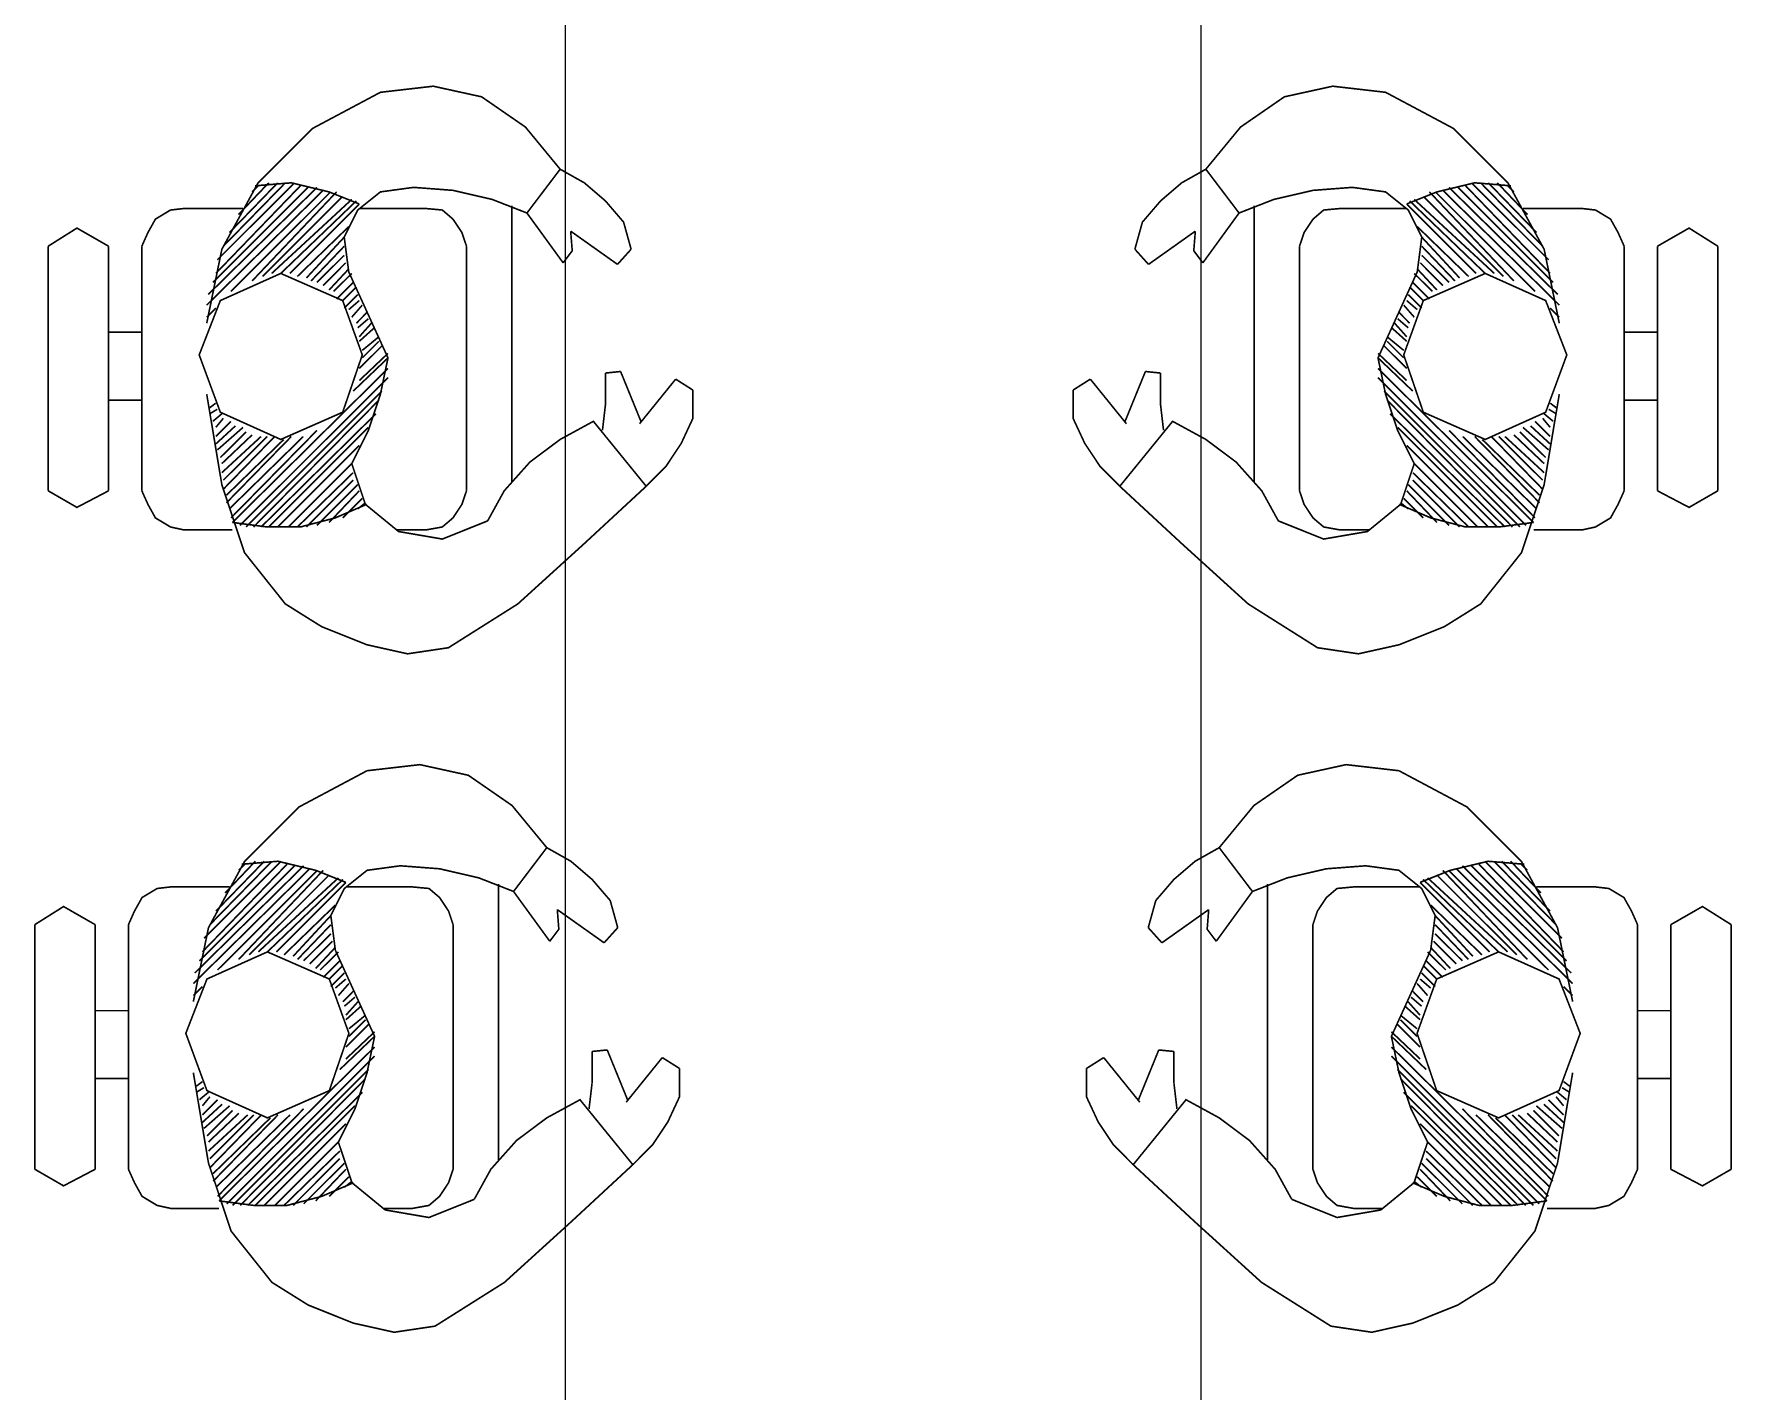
# Model space of a CAD drawing. Header units: millimetres. Extents: x -5691 to 68617, y -23008 to 84113.
# Drawn here: x 18388 to 20017, y 40049 to 41351 of the extents above; entities that cross this region are included whole.
import ezdxf

# ---------------------------------------------------------------- set-up
doc = ezdxf.new("R2010")
doc.units = ezdxf.units.MM
doc.header["$LTSCALE"] = 700
doc.header["$MEASUREMENT"] = 0
doc.linetypes.add('architactur xref$0$PHANTOM', pattern=[63.5, 31.75, -6.35, 6.35, -6.35, 6.35, -6.35])
doc.layers.add('architactur xref$0$PHAN', color=8, linetype='architactur xref$0$PHANTOM', lineweight=18)
doc.layers.add('rcp$0$X-REF', color=8, linetype='Continuous')
doc.layers.add('X-REF', color=8, linetype='Continuous')

# ---------------------------------------------------------------- blocks, each defined once
blk = doc.blocks.new('architactur xref')
at = {"layer": 'architactur xref$0$PHAN', "lineweight": 0}
for p, q in [((744, 1657), (744, 1463.635)), ((768, 1657), (768, 1463.635))]:
    blk.add_line(p, q, dxfattribs=at)
at = {"layer": 'architactur xref$0$PHAN', "lineweight": 0, "const_width": 0.0614}
for points in [[(730.469, 1617.054), (731.041, 1619.85), (732.408, 1622.358), (734.461, 1624.41), (737.027, 1625.777)], [(737.027, 1625.777), (739.022, 1626.007), (740.848, 1625.606), (742.5, 1624.465), (743.812, 1622.872)], [(774.973, 1625.777), (772.978, 1626.007), (771.152, 1625.606), (769.5, 1624.465), (768.188, 1622.872)], [(781.531, 1617.054), (780.959, 1619.85), (779.592, 1622.358), (777.539, 1624.41), (774.973, 1625.777)], [(743.812, 1622.872), (742.558, 1621.217), (743.925, 1619.336)], [(743.812, 1622.872), (744.723, 1622.358), (745.522, 1621.673), (746.207, 1620.874), (746.491, 1619.85)], [(768.188, 1622.872), (767.277, 1622.358), (766.478, 1621.673), (765.793, 1620.874), (765.509, 1619.85)], [(768.188, 1622.872), (769.442, 1621.217), (768.075, 1619.336)], [(734.862, 1622.073), (730.469, 1617.739)], [(734.632, 1622.186), (730.527, 1618.14)], [(734.29, 1622.186), (730.699, 1618.595)], [(734.005, 1622.245), (730.812, 1618.935)], [(733.779, 1622.358), (730.87, 1619.449)], [(733.436, 1622.358), (731.096, 1619.963)], [(733.149, 1622.358), (731.326, 1620.477)], [(735.146, 1622.015), (731.384, 1618.253)], [(732.809, 1622.358), (731.668, 1621.159)], [(732.408, 1622.245), (732.182, 1622.015)], [(735.372, 1622.015), (732.182, 1618.65)], [(732.295, 1622.245), (733.663, 1622.358), (735.088, 1622.015), (736.229, 1621.559)], [(735.602, 1621.844), (732.58, 1618.822)], [(735.831, 1618.993), (735.66, 1620.305), (736.171, 1621.33), (737.027, 1622.015), (738.281, 1622.186)], [(738.281, 1622.186), (739.765, 1622.073), (741.245, 1621.731), (742.558, 1621.217)], [(773.719, 1622.186), (772.235, 1622.073), (770.755, 1621.731), (769.442, 1621.217)], [(776.169, 1618.993), (776.34, 1620.305), (775.829, 1621.33), (774.973, 1622.015), (773.719, 1622.186)], [(779.705, 1622.245), (778.337, 1622.358), (776.912, 1622.015), (775.771, 1621.559)], [(776.398, 1621.844), (779.42, 1618.822)], [(776.628, 1622.015), (779.818, 1618.65)], [(776.854, 1622.015), (780.616, 1618.253)], [(777.138, 1622.073), (781.531, 1617.739)], [(777.368, 1622.186), (781.473, 1618.14)], [(777.71, 1622.186), (781.301, 1618.595)], [(777.995, 1622.245), (781.188, 1618.935)], [(778.221, 1622.358), (781.13, 1619.449)], [(778.564, 1622.358), (780.904, 1619.963)], [(778.851, 1622.358), (780.674, 1620.477)], [(779.191, 1622.358), (780.332, 1621.159)], [(779.592, 1622.245), (779.818, 1622.015)], [(728.019, 1619.963), (728.249, 1620.477), (728.533, 1620.987), (729.102, 1621.33), (729.616, 1621.388)], [(731.84, 1621.388), (729.616, 1621.388)], [(735.945, 1621.731), (732.922, 1618.935)], [(736.116, 1621.673), (733.265, 1618.935)], [(736.229, 1621.559), (733.608, 1618.935)], [(738.737, 1621.388), (736.229, 1621.388)], [(738.737, 1621.388), (739.364, 1621.33), (739.765, 1620.987), (740.104, 1620.477), (740.276, 1619.963)], [(741.989, 1621.501), (741.989, 1611.068)], [(770.011, 1621.501), (770.011, 1611.068)], [(773.263, 1621.388), (772.636, 1621.33), (772.235, 1620.987), (771.896, 1620.477), (771.724, 1619.963)], [(773.263, 1621.388), (775.771, 1621.388)], [(775.771, 1621.559), (778.392, 1618.935)], [(775.884, 1621.673), (778.735, 1618.935)], [(776.055, 1621.731), (779.078, 1618.935)], [(780.16, 1621.388), (782.384, 1621.388)], [(783.981, 1619.963), (783.751, 1620.477), (783.467, 1620.987), (782.898, 1621.33), (782.384, 1621.388)], [(724.483, 1619.963), (725.569, 1620.648), (726.765, 1619.963)], [(735.831, 1620.703), (733.892, 1618.822)], [(776.169, 1620.703), (778.108, 1618.822)], [(787.517, 1619.963), (786.431, 1620.648), (785.235, 1619.963)], [(724.483, 1610.725), (724.483, 1619.963)], [(726.765, 1619.963), (726.765, 1610.725)], [(728.019, 1619.963), (728.019, 1610.725)], [(735.66, 1620.305), (734.235, 1618.767)], [(735.66, 1619.963), (734.406, 1618.65)], [(740.276, 1610.725), (740.276, 1619.963)], [(743.925, 1619.336), (744.268, 1619.791), (744.209, 1620.532)], [(745.977, 1619.277), (744.209, 1620.532)], [(766.023, 1619.277), (767.791, 1620.532)], [(768.075, 1619.336), (767.732, 1619.791), (767.791, 1620.532)], [(771.724, 1610.725), (771.724, 1619.963)], [(776.34, 1620.305), (777.765, 1618.767)], [(776.34, 1619.963), (777.594, 1618.65)], [(783.981, 1619.963), (783.981, 1610.725)], [(785.235, 1619.963), (785.235, 1610.725)], [(787.517, 1610.725), (787.517, 1619.963)], [(735.66, 1619.62), (734.632, 1618.595)], [(735.715, 1619.336), (734.862, 1618.479)], [(746.491, 1619.85), (745.977, 1619.277)], [(765.509, 1619.85), (766.023, 1619.277)], [(776.285, 1619.336), (777.138, 1618.479)], [(776.34, 1619.62), (777.368, 1618.595)], [(733.265, 1618.935), (735.602, 1617.91), (736.342, 1615.858), (735.602, 1613.692), (733.265, 1612.664), (730.983, 1613.692), (730.185, 1615.858), (730.983, 1617.91), (733.265, 1618.935)], [(735.831, 1619.106), (735.088, 1618.308)], [(735.945, 1618.935), (735.259, 1618.253)], [(735.831, 1618.993), (737.312, 1615.745), (737.027, 1614.374), (736.572, 1613.007), (735.945, 1611.753)], [(776.169, 1618.993), (774.688, 1615.745), (774.973, 1614.374), (775.428, 1613.007), (776.055, 1611.753)], [(778.735, 1618.935), (776.398, 1617.91), (775.658, 1615.858), (776.398, 1613.692), (778.735, 1612.664), (781.017, 1613.692), (781.815, 1615.858), (781.017, 1617.91), (778.735, 1618.935)], [(776.055, 1618.935), (776.741, 1618.253)], [(776.169, 1619.106), (776.912, 1618.308)], [(735.999, 1618.595), (735.372, 1617.968)], [(736.116, 1618.424), (735.602, 1617.91)], [(736.171, 1618.14), (735.66, 1617.626)], [(775.829, 1618.14), (776.34, 1617.626)], [(775.884, 1618.424), (776.398, 1617.91)], [(776.001, 1618.595), (776.628, 1617.968)], [(730.812, 1617.626), (730.469, 1617.283)], [(736.229, 1617.91), (735.831, 1617.568)], [(736.342, 1617.739), (735.945, 1617.283)], [(736.513, 1617.454), (736.116, 1617.054)], [(775.487, 1617.454), (775.884, 1617.054)], [(775.658, 1617.739), (776.055, 1617.283)], [(775.771, 1617.91), (776.169, 1617.568)], [(781.188, 1617.626), (781.531, 1617.283)], [(726.765, 1616.714), (728.019, 1616.714)], [(736.572, 1617.225), (736.171, 1616.882)], [(736.685, 1617.054), (736.229, 1616.543)], [(736.798, 1616.882), (736.229, 1616.372)], [(775.202, 1616.882), (775.771, 1616.372)], [(775.315, 1617.054), (775.771, 1616.543)], [(775.428, 1617.225), (775.829, 1616.882)], [(785.235, 1616.714), (783.981, 1616.714)], [(737.086, 1616.2), (736.229, 1615.344)], [(736.969, 1616.543), (736.342, 1616.029)], [(736.969, 1616.372), (736.342, 1615.745)], [(774.914, 1616.2), (775.771, 1615.344)], [(775.031, 1616.543), (775.658, 1616.029)], [(775.031, 1616.372), (775.658, 1615.745)], [(737.312, 1615.745), (735.999, 1614.49)], [(737.312, 1615.916), (736.229, 1614.888)], [(774.688, 1615.916), (775.771, 1614.888)], [(774.688, 1615.745), (776.001, 1614.49)], [(737.312, 1615.344), (731.439, 1609.529)], [(737.312, 1615.001), (731.726, 1609.416)], [(746.094, 1615.231), (745.522, 1615.172)], [(745.522, 1615.172), (745.522, 1613.977)], [(746.869, 1613.329), (746.094, 1615.231)], [(746.81, 1613.257), (748.173, 1614.942)], [(748.823, 1614.53), (748.173, 1614.942)], [(763.177, 1614.53), (763.827, 1614.942)], [(765.19, 1613.257), (763.827, 1614.942)], [(765.131, 1613.329), (765.906, 1615.231)], [(765.906, 1615.231), (766.478, 1615.172)], [(766.478, 1615.172), (766.478, 1613.977)], [(774.688, 1615.344), (780.561, 1609.529)], [(774.688, 1615.001), (780.274, 1609.416)], [(728.019, 1614.148), (726.765, 1614.148)], [(741.074, 1609.587), (741.701, 1610.725), (742.671, 1611.811), (743.812, 1612.664), (745.066, 1613.349), (747.06, 1610.896), (744.723, 1608.731), (742.215, 1606.452), (739.594, 1604.797), (738.052, 1604.567), (736.513, 1604.91), (734.804, 1605.595), (733.436, 1606.452), (731.895, 1608.388), (731.041, 1610.954), (730.469, 1614.374)], [(737.086, 1614.49), (731.953, 1609.358)], [(736.969, 1614.148), (732.237, 1609.358)], [(747.06, 1610.896), (747.799, 1611.637), (748.382, 1612.513), (748.826, 1613.467), (748.823, 1614.53)], [(764.94, 1610.896), (764.201, 1611.637), (763.618, 1612.513), (763.174, 1613.467), (763.177, 1614.53)], [(770.926, 1609.587), (770.299, 1610.725), (769.329, 1611.811), (768.188, 1612.664), (766.934, 1613.349), (764.94, 1610.896), (767.277, 1608.731), (769.785, 1606.452), (772.406, 1604.797), (773.948, 1604.567), (775.487, 1604.91), (777.196, 1605.595), (778.564, 1606.452), (780.105, 1608.388), (780.959, 1610.954), (781.531, 1614.374)], [(774.914, 1614.49), (780.047, 1609.358)], [(775.031, 1614.148), (779.763, 1609.358)], [(783.981, 1614.148), (785.235, 1614.148)], [(730.812, 1614.035), (730.585, 1613.863)], [(730.87, 1613.805), (730.585, 1613.634)], [(731.041, 1613.634), (730.699, 1613.349)], [(736.856, 1613.634), (732.522, 1609.358)], [(745.522, 1613.977), (745.409, 1613.007)], [(766.478, 1613.977), (766.591, 1613.007)], [(775.144, 1613.634), (779.478, 1609.358)], [(780.959, 1613.634), (781.301, 1613.349)], [(781.13, 1613.805), (781.415, 1613.634)], [(781.188, 1614.035), (781.415, 1613.863)], [(731.096, 1613.463), (730.812, 1613.12)], [(731.384, 1613.349), (730.812, 1612.777)], [(731.555, 1613.178), (730.812, 1612.493)], [(731.84, 1613.12), (730.87, 1612.267)], [(731.953, 1612.949), (730.983, 1611.982)], [(734.632, 1613.007), (731.384, 1609.7)], [(736.572, 1613.12), (732.809, 1609.358)], [(775.428, 1613.12), (779.191, 1609.358)], [(777.368, 1613.007), (780.616, 1609.7)], [(780.047, 1612.949), (781.017, 1611.982)], [(780.16, 1613.12), (781.13, 1612.267)], [(780.445, 1613.178), (781.188, 1612.493)], [(780.616, 1613.349), (781.188, 1612.777)], [(780.904, 1613.463), (781.188, 1613.12)], [(732.182, 1612.836), (731.041, 1611.753)], [(732.522, 1612.777), (731.041, 1611.41)], [(733.036, 1612.777), (731.096, 1610.783)], [(732.751, 1612.777), (731.096, 1611.126)], [(733.663, 1612.777), (731.213, 1610.269)], [(733.378, 1612.664), (731.213, 1610.557)], [(734.118, 1612.777), (731.326, 1610.043)], [(736.229, 1612.438), (733.149, 1609.358)], [(775.771, 1612.438), (778.851, 1609.358)], [(777.882, 1612.777), (780.674, 1610.043)], [(778.337, 1612.777), (780.787, 1610.269)], [(778.622, 1612.664), (780.787, 1610.557)], [(778.964, 1612.777), (780.904, 1610.783)], [(779.249, 1612.777), (780.904, 1611.126)], [(779.478, 1612.777), (780.959, 1611.41)], [(779.818, 1612.836), (780.959, 1611.753)], [(735.945, 1611.753), (733.549, 1609.358)], [(741.074, 1609.587), (739.364, 1608.902), (737.713, 1609.186), (736.458, 1610.214), (735.945, 1611.753)], [(770.926, 1609.587), (772.636, 1608.902), (774.287, 1609.186), (775.542, 1610.214), (776.055, 1611.753)], [(776.055, 1611.753), (778.451, 1609.358)], [(735.999, 1611.41), (733.892, 1609.358)], [(735.999, 1611.126), (734.235, 1609.358)], [(736.171, 1610.954), (734.632, 1609.416)], [(775.829, 1610.954), (777.368, 1609.416)], [(776.001, 1611.41), (778.108, 1609.358)], [(776.001, 1611.126), (777.765, 1609.358)], [(726.765, 1610.725), (725.569, 1610.098), (724.483, 1610.725)], [(729.616, 1609.245), (729.102, 1609.358), (728.533, 1609.7), (728.249, 1610.214), (728.019, 1610.725)], [(736.229, 1610.725), (735.088, 1609.529)], [(736.342, 1610.44), (735.602, 1609.7)], [(740.276, 1610.725), (740.104, 1610.214), (739.765, 1609.7), (739.364, 1609.358), (738.737, 1609.245)], [(771.724, 1610.725), (771.896, 1610.214), (772.235, 1609.7), (772.636, 1609.358), (773.263, 1609.245)], [(775.658, 1610.44), (776.398, 1609.7)], [(775.771, 1610.725), (776.912, 1609.529)], [(782.384, 1609.245), (782.898, 1609.358), (783.467, 1609.7), (783.751, 1610.214), (783.981, 1610.725)], [(785.235, 1610.725), (786.431, 1610.098), (787.517, 1610.725)], [(736.513, 1610.214), (735.317, 1609.7), (734.005, 1609.358), (732.751, 1609.358), (731.439, 1609.529)], [(736.458, 1610.269), (736.171, 1610.043)], [(775.487, 1610.214), (776.683, 1609.7), (777.995, 1609.358), (779.249, 1609.358), (780.561, 1609.529)], [(775.542, 1610.269), (775.829, 1610.043)], [(729.616, 1609.245), (731.439, 1609.245)], [(737.654, 1609.245), (738.737, 1609.245)], [(774.346, 1609.245), (773.263, 1609.245)], [(782.384, 1609.245), (780.561, 1609.245)], [(729.964, 1591.427), (730.536, 1594.223), (731.903, 1596.731), (733.956, 1598.784), (736.522, 1600.151)], [(736.522, 1600.151), (738.517, 1600.381), (740.343, 1599.98), (741.994, 1598.839), (743.307, 1597.245)], [(775.478, 1600.151), (773.483, 1600.381), (771.657, 1599.98), (770.006, 1598.839), (768.693, 1597.245)], [(782.036, 1591.427), (781.464, 1594.223), (780.097, 1596.731), (778.044, 1598.784), (775.478, 1600.151)], [(743.307, 1597.245), (742.053, 1595.59), (743.42, 1593.709)], [(743.307, 1597.245), (744.218, 1596.731), (745.017, 1596.046), (745.702, 1595.248), (745.986, 1594.223)], [(768.693, 1597.245), (767.782, 1596.731), (766.983, 1596.046), (766.298, 1595.248), (766.014, 1594.223)], [(768.693, 1597.245), (769.947, 1595.59), (768.58, 1593.709)], [(734.357, 1596.447), (729.964, 1592.112)], [(734.127, 1596.56), (730.022, 1592.513)], [(733.785, 1596.56), (730.194, 1592.969)], [(733.5, 1596.618), (730.307, 1593.308)], [(733.274, 1596.731), (730.365, 1593.822)], [(732.931, 1596.731), (730.591, 1594.336)], [(732.644, 1596.731), (730.821, 1594.85)], [(734.641, 1596.389), (730.879, 1592.626)], [(732.304, 1596.731), (731.163, 1595.532)], [(731.903, 1596.618), (731.677, 1596.389)], [(734.867, 1596.389), (731.677, 1593.024)], [(731.79, 1596.618), (733.157, 1596.731), (734.583, 1596.389), (735.724, 1595.933)], [(735.097, 1596.217), (732.075, 1593.195)], [(735.326, 1593.367), (735.155, 1594.679), (735.666, 1595.703), (736.522, 1596.389), (737.776, 1596.56)], [(737.776, 1596.56), (739.26, 1596.447), (740.74, 1596.104), (742.053, 1595.59)], [(774.224, 1596.56), (772.74, 1596.447), (771.26, 1596.104), (769.947, 1595.59)], [(776.674, 1593.367), (776.845, 1594.679), (776.334, 1595.703), (775.478, 1596.389), (774.224, 1596.56)], [(780.21, 1596.618), (778.843, 1596.731), (777.417, 1596.389), (776.276, 1595.933)], [(776.903, 1596.217), (779.925, 1593.195)], [(777.133, 1596.389), (780.323, 1593.024)], [(777.359, 1596.389), (781.121, 1592.626)], [(777.643, 1596.447), (782.036, 1592.112)], [(777.873, 1596.56), (781.978, 1592.513)], [(778.215, 1596.56), (781.806, 1592.969)], [(778.5, 1596.618), (781.693, 1593.308)], [(778.726, 1596.731), (781.635, 1593.822)], [(779.069, 1596.731), (781.409, 1594.336)], [(779.356, 1596.731), (781.179, 1594.85)], [(779.696, 1596.731), (780.837, 1595.532)], [(780.097, 1596.618), (780.323, 1596.389)], [(727.514, 1594.336), (727.743, 1594.85), (728.028, 1595.361), (728.597, 1595.703), (729.111, 1595.762)], [(731.334, 1595.762), (729.111, 1595.762)], [(735.439, 1596.104), (732.417, 1593.308)], [(735.611, 1596.046), (732.76, 1593.308)], [(735.724, 1595.933), (733.103, 1593.308)], [(738.232, 1595.762), (735.724, 1595.762)], [(738.232, 1595.762), (738.859, 1595.703), (739.26, 1595.361), (739.599, 1594.85), (739.771, 1594.336)], [(741.484, 1595.875), (741.484, 1585.441)], [(770.516, 1595.875), (770.516, 1585.441)], [(773.768, 1595.762), (773.141, 1595.703), (772.74, 1595.361), (772.401, 1594.85), (772.229, 1594.336)], [(773.768, 1595.762), (776.276, 1595.762)], [(776.276, 1595.933), (778.897, 1593.308)], [(776.389, 1596.046), (779.24, 1593.308)], [(776.561, 1596.104), (779.583, 1593.308)], [(780.666, 1595.762), (782.889, 1595.762)], [(784.486, 1594.336), (784.257, 1594.85), (783.972, 1595.361), (783.403, 1595.703), (782.889, 1595.762)], [(723.978, 1594.336), (725.064, 1595.021), (726.26, 1594.336)], [(735.326, 1595.076), (733.387, 1593.195)], [(776.674, 1595.076), (778.613, 1593.195)], [(788.022, 1594.336), (786.936, 1595.021), (785.74, 1594.336)], [(723.978, 1585.098), (723.978, 1594.336)], [(726.26, 1594.336), (726.26, 1585.098)], [(727.514, 1594.336), (727.514, 1585.098)], [(735.155, 1594.679), (733.73, 1593.14)], [(735.155, 1594.336), (733.901, 1593.024)], [(739.771, 1585.098), (739.771, 1594.336)], [(743.42, 1593.709), (743.762, 1594.165), (743.704, 1594.905)], [(745.472, 1593.651), (743.704, 1594.905)], [(766.528, 1593.651), (768.296, 1594.905)], [(768.58, 1593.709), (768.238, 1594.165), (768.296, 1594.905)], [(772.229, 1585.098), (772.229, 1594.336)], [(776.845, 1594.679), (778.27, 1593.14)], [(776.845, 1594.336), (778.099, 1593.024)], [(784.486, 1594.336), (784.486, 1585.098)], [(785.74, 1594.336), (785.74, 1585.098)], [(788.022, 1585.098), (788.022, 1594.336)], [(735.155, 1593.994), (734.127, 1592.969)], [(735.21, 1593.709), (734.357, 1592.853)], [(745.986, 1594.223), (745.472, 1593.651)], [(766.014, 1594.223), (766.528, 1593.651)], [(776.79, 1593.709), (777.643, 1592.853)], [(776.845, 1593.994), (777.873, 1592.969)], [(732.76, 1593.308), (735.097, 1592.284), (735.837, 1590.231), (735.097, 1588.066), (732.76, 1587.038), (730.478, 1588.066), (729.68, 1590.231), (730.478, 1592.284), (732.76, 1593.308)], [(735.326, 1593.48), (734.583, 1592.681)], [(735.439, 1593.308), (734.754, 1592.626)], [(735.326, 1593.367), (736.807, 1590.118), (736.522, 1588.748), (736.067, 1587.38), (735.439, 1586.126)], [(776.674, 1593.367), (775.193, 1590.118), (775.478, 1588.748), (775.933, 1587.38), (776.561, 1586.126)], [(779.24, 1593.308), (776.903, 1592.284), (776.163, 1590.231), (776.903, 1588.066), (779.24, 1587.038), (781.522, 1588.066), (782.32, 1590.231), (781.522, 1592.284), (779.24, 1593.308)], [(776.561, 1593.308), (777.246, 1592.626)], [(776.674, 1593.48), (777.417, 1592.681)], [(735.494, 1592.969), (734.867, 1592.342)], [(735.611, 1592.798), (735.097, 1592.284)], [(735.666, 1592.513), (735.155, 1591.999)], [(776.334, 1592.513), (776.845, 1591.999)], [(776.389, 1592.798), (776.903, 1592.284)], [(776.506, 1592.969), (777.133, 1592.342)], [(730.307, 1591.999), (729.964, 1591.657)], [(735.724, 1592.284), (735.326, 1591.941)], [(735.837, 1592.112), (735.439, 1591.657)], [(736.008, 1591.828), (735.611, 1591.427)], [(775.992, 1591.828), (776.389, 1591.427)], [(776.163, 1592.112), (776.561, 1591.657)], [(776.276, 1592.284), (776.674, 1591.941)], [(781.693, 1591.999), (782.036, 1591.657)], [(726.26, 1591.088), (727.514, 1591.088)], [(736.067, 1591.599), (735.666, 1591.256)], [(736.18, 1591.427), (735.724, 1590.917)], [(736.293, 1591.256), (735.724, 1590.745)], [(775.707, 1591.256), (776.276, 1590.745)], [(775.82, 1591.427), (776.276, 1590.917)], [(775.933, 1591.599), (776.334, 1591.256)], [(785.74, 1591.088), (784.486, 1591.088)], [(736.58, 1590.574), (735.724, 1589.717)], [(736.464, 1590.917), (735.837, 1590.403)], [(736.464, 1590.745), (735.837, 1590.118)], [(775.42, 1590.574), (776.276, 1589.717)], [(775.536, 1590.917), (776.163, 1590.403)], [(775.536, 1590.745), (776.163, 1590.118)], [(736.807, 1590.118), (735.494, 1588.864)], [(736.807, 1590.289), (735.724, 1589.262)], [(775.193, 1590.289), (776.276, 1589.262)], [(775.193, 1590.118), (776.506, 1588.864)], [(736.807, 1589.717), (730.934, 1583.903)], [(736.807, 1589.375), (731.221, 1583.789)], [(745.589, 1589.604), (745.017, 1589.546)], [(745.017, 1589.546), (745.017, 1588.35)], [(746.364, 1587.703), (745.589, 1589.604)], [(746.305, 1587.63), (747.668, 1589.316)], [(748.318, 1588.904), (747.668, 1589.316)], [(763.682, 1588.904), (764.332, 1589.316)], [(765.695, 1587.63), (764.332, 1589.316)], [(765.636, 1587.703), (766.411, 1589.604)], [(766.411, 1589.604), (766.983, 1589.546)], [(766.983, 1589.546), (766.983, 1588.35)], [(775.193, 1589.717), (781.066, 1583.903)], [(775.193, 1589.375), (780.779, 1583.789)], [(727.514, 1588.521), (726.26, 1588.521)], [(740.569, 1583.961), (741.196, 1585.098), (742.166, 1586.185), (743.307, 1587.038), (744.561, 1587.723), (746.555, 1585.27), (744.218, 1583.104), (741.71, 1580.825), (739.089, 1579.171), (737.547, 1578.941), (736.008, 1579.284), (734.298, 1579.969), (732.931, 1580.825), (731.389, 1582.762), (730.536, 1585.328), (729.964, 1588.748)], [(736.58, 1588.864), (731.448, 1583.731)], [(736.464, 1588.521), (731.732, 1583.731)], [(746.555, 1585.27), (747.294, 1586.011), (747.877, 1586.887), (748.321, 1587.841), (748.318, 1588.904)], [(765.445, 1585.27), (764.706, 1586.011), (764.123, 1586.887), (763.679, 1587.841), (763.682, 1588.904)], [(771.431, 1583.961), (770.804, 1585.098), (769.834, 1586.185), (768.693, 1587.038), (767.439, 1587.723), (765.445, 1585.27), (767.782, 1583.104), (770.29, 1580.825), (772.911, 1579.171), (774.453, 1578.941), (775.992, 1579.284), (777.702, 1579.969), (779.069, 1580.825), (780.611, 1582.762), (781.464, 1585.328), (782.036, 1588.748)], [(775.42, 1588.864), (780.552, 1583.731)], [(775.536, 1588.521), (780.268, 1583.731)], [(784.486, 1588.521), (785.74, 1588.521)], [(730.307, 1588.408), (730.08, 1588.237)], [(730.365, 1588.179), (730.08, 1588.007)], [(730.536, 1588.007), (730.194, 1587.723)], [(736.351, 1588.007), (732.017, 1583.731)], [(745.017, 1588.35), (744.903, 1587.38)], [(766.983, 1588.35), (767.097, 1587.38)], [(775.649, 1588.007), (779.983, 1583.731)], [(781.464, 1588.007), (781.806, 1587.723)], [(781.635, 1588.179), (781.92, 1588.007)], [(781.693, 1588.408), (781.92, 1588.237)], [(730.591, 1587.836), (730.307, 1587.494)], [(730.879, 1587.723), (730.307, 1587.151)], [(731.05, 1587.552), (730.307, 1586.867)], [(731.334, 1587.494), (730.365, 1586.64)], [(731.448, 1587.322), (730.478, 1586.356)], [(734.127, 1587.38), (730.879, 1584.074)], [(736.067, 1587.494), (732.304, 1583.731)], [(775.933, 1587.494), (779.696, 1583.731)], [(777.873, 1587.38), (781.121, 1584.074)], [(780.552, 1587.322), (781.522, 1586.356)], [(780.666, 1587.494), (781.635, 1586.64)], [(780.95, 1587.552), (781.693, 1586.867)], [(781.121, 1587.723), (781.693, 1587.151)], [(781.409, 1587.836), (781.693, 1587.494)], [(731.677, 1587.209), (730.536, 1586.126)], [(732.017, 1587.151), (730.536, 1585.784)], [(732.53, 1587.151), (730.591, 1585.157)], [(732.246, 1587.151), (730.591, 1585.499)], [(733.157, 1587.151), (730.707, 1584.643)], [(732.873, 1587.038), (730.707, 1584.93)], [(733.613, 1587.151), (730.821, 1584.416)], [(735.724, 1586.812), (732.644, 1583.731)], [(776.276, 1586.812), (779.356, 1583.731)], [(778.387, 1587.151), (781.179, 1584.416)], [(778.843, 1587.151), (781.293, 1584.643)], [(779.127, 1587.038), (781.293, 1584.93)], [(779.47, 1587.151), (781.409, 1585.157)], [(779.754, 1587.151), (781.409, 1585.499)], [(779.983, 1587.151), (781.464, 1585.784)], [(780.323, 1587.209), (781.464, 1586.126)], [(735.439, 1586.126), (733.044, 1583.731)], [(740.569, 1583.961), (738.859, 1583.275), (737.207, 1583.56), (735.953, 1584.588), (735.439, 1586.126)], [(771.431, 1583.961), (773.141, 1583.275), (774.793, 1583.56), (776.047, 1584.588), (776.561, 1586.126)], [(776.561, 1586.126), (778.956, 1583.731)], [(735.494, 1585.784), (733.387, 1583.731)], [(735.494, 1585.499), (733.73, 1583.731)], [(735.666, 1585.328), (734.127, 1583.789)], [(776.334, 1585.328), (777.873, 1583.789)], [(776.506, 1585.784), (778.613, 1583.731)], [(776.506, 1585.499), (778.27, 1583.731)], [(726.26, 1585.098), (725.064, 1584.471), (723.978, 1585.098)], [(729.111, 1583.618), (728.597, 1583.731), (728.028, 1584.074), (727.743, 1584.588), (727.514, 1585.098)], [(735.724, 1585.098), (734.583, 1583.903)], [(735.837, 1584.814), (735.097, 1584.074)], [(739.771, 1585.098), (739.599, 1584.588), (739.26, 1584.074), (738.859, 1583.731), (738.232, 1583.618)], [(772.229, 1585.098), (772.401, 1584.588), (772.74, 1584.074), (773.141, 1583.731), (773.768, 1583.618)], [(776.163, 1584.814), (776.903, 1584.074)], [(776.276, 1585.098), (777.417, 1583.903)], [(782.889, 1583.618), (783.403, 1583.731), (783.972, 1584.074), (784.257, 1584.588), (784.486, 1585.098)], [(785.74, 1585.098), (786.936, 1584.471), (788.022, 1585.098)], [(736.008, 1584.588), (734.812, 1584.074), (733.5, 1583.731), (732.246, 1583.731), (730.934, 1583.903)], [(735.953, 1584.643), (735.666, 1584.416)], [(775.992, 1584.588), (777.188, 1584.074), (778.5, 1583.731), (779.754, 1583.731), (781.066, 1583.903)], [(776.047, 1584.643), (776.334, 1584.416)], [(729.111, 1583.618), (730.934, 1583.618)], [(737.149, 1583.618), (738.232, 1583.618)], [(774.851, 1583.618), (773.768, 1583.618)], [(782.889, 1583.618), (781.066, 1583.618)]]:
    blk.add_lwpolyline(points, dxfattribs=at)
blk = doc.blocks.new('rcp')
at = {"layer": 'rcp$0$X-REF', "xscale": 25.39999999999418, "yscale": 25.39999999999418, "zscale": 25.39999999999418}
blk.add_blockref('architactur xref', (0, 0), dxfattribs=at)

msp = doc.modelspace()

# ---------------------------------------------------------------- block references
at = {"layer": 'X-REF', "ltscale": 8}
msp.add_blockref('rcp', (0, 0), dxfattribs=at)

# ---------------------------------------------------------------- next in the draw order: block references
at = {"layer": 'X-REF', "xscale": 25.39999999999418, "yscale": 25.39999999999418, "zscale": 25.39999999999418}
msp.add_blockref('architactur xref', (0, 0), dxfattribs=at)

doc.saveas('drawing.dxf')
